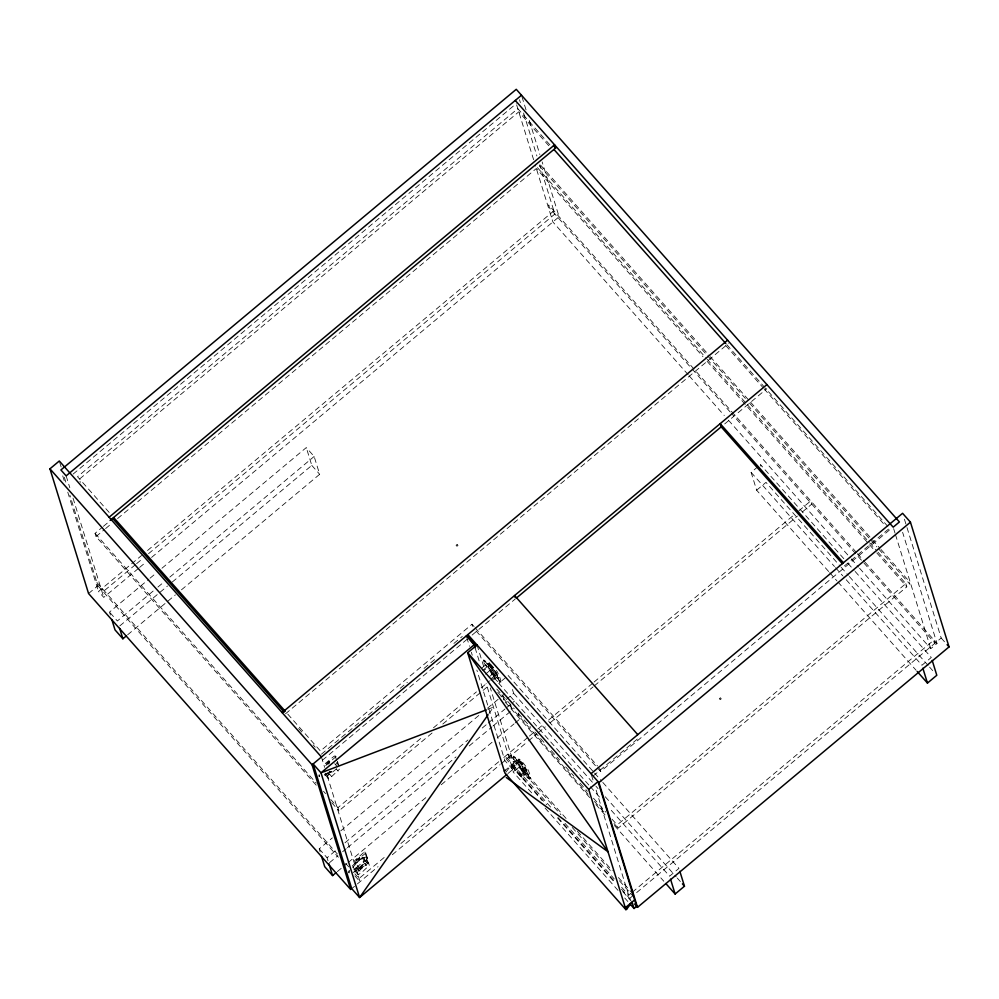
<?xml version="1.0" encoding="UTF-8"?>
<svg xmlns="http://www.w3.org/2000/svg" width="999" height="999" viewBox="0 0 999 999"><rect width="100%" height="100%" fill="white"/><g stroke="black" fill="none" stroke-linecap="round" stroke-linejoin="round"><path stroke-width="0.75" stroke-dasharray="5 3.75" d="M490.996 665.771C492.507 672.402 490.272 661.688 492.307 667.332M491.52 667.981L490.259 666.42M492.794 674.625L494.018 676.173L492.757 674.65L493.531 673.963L494.842 675.524L493.531 673.963M519.992 762.674C525.861 764.847 516.57 761.75 521.303 764.198M520.779 762.025L522.09 763.548M524.163 771.016C523.588 774.712 521.765 767.419 525.024 771.977C526.935 773.313 521.453 766.97 523.251 770.329M523.314 770.217L524.625 771.74M523.838 772.389L522.577 770.828M328.359 764.16C326.099 763.548 329.707 760.601 329.707 763.036M329.108 762.075L327.547 763.373M329.757 762.899L329.108 763.036M331.805 771.752L330.794 772.352L331.069 771.752M357.33 859.59C361.763 856.83 355.444 862.749 359.328 857.829C356.73 857.991 354.957 861.862 359.515 857.529M357.992 860.326L359.553 859.028M358.891 858.378L356.493 860.089M359.877 867.781C363.998 865.259 358.129 870.891 361.988 865.584C356.318 867.469 361.288 869.942 361.988 865.584M360.577 868.568L362.088 867.219M361.426 866.483L358.928 868.256M325.711 765.534L335.914 756.743M329.133 771.715L330.756 771.665M489.498 662.986L488.074 663.648L488.911 666.383M489.123 662.749L489.947 665.509L484.24 670.279M490.122 670.292C492.295 678.646 507.642 692.881 497.352 671.89M518.693 762.587C516.508 753.221 525.349 765.721 527.609 768.83C536.863 788.998 521.715 774.088 519.905 766.508M518.893 758.99L519.73 761.725L514.023 766.495L511.625 764.247L516.808 759.914L519.218 762.162L518.868 761.063L518.356 761.488M529.482 779.108L526.598 769.779L525.124 767.769M530.506 778.271L529.37 777.234M363.711 857.417L364.485 859.914L363.149 861.925L356.655 867.344L358.778 871.066L368.681 862.636L365.871 853.059L364.96 852.022L363.886 852.384L354.62 860.576L355.444 863.436L360.252 868.855L357.355 872.177L358.129 874.662L361.463 872.776L369.293 865.334L368.519 862.836L363.711 857.417L355.444 863.436M324.85 774.512L328.346 778.458L331.68 776.56L339.51 769.118M488.998 713.486L493.456 707.142L487.662 709.352M505.944 772.165L511.051 765.434L542.082 800.474M328.346 778.458L327.572 775.961L330.469 772.639M358.129 874.662L353.758 869.729L352.984 867.244L355.881 863.923L355.544 862.824M328.758 763.024C332.467 757.879 322.989 766.008 328.496 763.261M73.164 474.05L516.258 103.646M316.208 785.177L96.041 536.563L95.055 533.354L102.223 527.347M103.421 526.348L108.204 522.352M96.041 536.563L104.42 529.557M105.619 528.558L111.601 523.563M117.582 518.556L536.338 168.506L702.946 356.643M88.561 593.531L97.902 585.726L69.868 495.154M138.424 568.419L103.759 597.39L98.514 591.47L141.583 555.469M147.515 550.511L553.871 210.826M135.414 564.672L103.147 591.645L102.148 588.436M136.601 563.673L142.582 558.678M148.551 553.683L554.857 214.036L539.647 164.885M139.61 567.42L145.592 562.425M151.573 557.43L559.115 216.746L542.145 161.913M110.427 615.047L109.503 612.087L148.863 579.183M150.05 578.184L156.019 573.201M161.975 568.219L306.281 447.589L314.148 456.468L319.668 474.288L181.319 589.934M153.147 591.058L117.37 620.966L109.503 612.087M157.917 587.062L163.873 582.08M169.842 577.097L314.148 456.468M119.793 625.911L167.495 586.038M172.265 582.042L311.8 465.397L306.281 447.589M127.647 634.79L175.362 594.917M285.502 713.798L728.583 343.406M474.088 626.573L472.028 624.25L320.417 750.986L286.313 712.462M321.416 754.195L383.491 702.297M400.199 688.323L407.367 682.342M424.076 668.368L437.212 657.392M453.921 643.418L462.275 636.438M322.427 760.202L467.32 639.073M472.115 635.064L515.222 599.025M724.687 423.938L766.745 388.786M331.506 771.303L327.697 773.813M336.526 768.818L329.495 774.612L327.797 773.9M481.843 668.031L487.025 663.698L489.435 665.946L489.085 664.847M482.604 670.529L487.799 666.196L487.025 663.698M490.334 664.997L492.969 668.094M485.452 674.2L491.158 669.43L497.714 676.36L492.007 681.143M490.472 671.415L490.646 669.867L487.799 666.196M500.724 682.055L493.131 672.976M489.697 676.448L495.404 671.678L488.124 663.611M491.233 678.646L496.94 673.863L495.404 671.678M432.067 733.016L338.948 810.851L337.962 807.642L422.714 736.787M433.466 727.809L476.436 691.882M481.218 687.886L489.572 680.906M490.909 680.369L496.628 675.599M442.807 724.025L490.559 684.115M498.251 678.209A11.913 1.299 50.1 0 0 489.647 666.458L488.336 664.997A11.913 1.299 50.1 0 0 482.967 660.938A11.913 1.299 50.1 0 0 490.234 671.141L491.57 672.689A11.913 1.299 50.1 0 0 498.251 678.209L498.776 677.772A11.913 1.299 50.1 0 0 490.159 666.021L488.848 664.572A11.913 1.299 50.1 0 0 483.479 660.501A11.913 1.299 50.1 0 0 490.746 670.704L492.095 672.252A11.913 1.299 50.1 0 0 498.776 677.772M505.794 677.459L498.776 683.316L589.335 785.564M828.671 571.528L756.63 490.197L751.123 472.377L758.129 466.521M320.13 851.847L319.205 848.875L332.342 837.899M340.696 830.918L480.382 714.148M487.549 708.166L506.643 692.195M589.71 797.577L504.295 701.136L513.648 693.318L511.8 687.374M756.63 490.197L765.983 482.38L840.072 566.046M327.997 860.726L327.073 857.754L335.427 850.773M344.98 842.794L467.944 739.997M482.28 728.021L487.05 724.025M488.249 723.026L504.957 709.053M506.156 708.054L514.51 701.073M329.495 862.699L337.862 855.718M342.632 851.722L346.216 848.725M347.402 847.739L456.043 756.917M469.18 745.941L491.87 726.972M493.056 725.973L512.162 710.014L510.327 704.07M337.362 871.578L342.145 867.594M343.331 866.595L346.915 863.598M348.114 862.599L428.096 795.741M441.233 784.752L492.569 741.845M497.34 737.849L514.06 723.875M515.247 722.876L520.029 718.893L518.181 712.949M360.252 868.855L368.519 862.836M384.165 857.504L359.041 878.508L354.92 873.85M400.911 843.506L499.013 761.513M503.796 757.504L528.209 737.1M529.408 736.101L536.588 730.094M537.787 729.083L543.768 724.088M548.563 720.079L592.857 683.054M594.055 682.055L793.993 514.91M798.788 510.914L810.763 500.899L811.75 504.108L802.197 512.1M350.686 889.522L378.059 866.657M392.307 854.744L499.999 764.71M501.048 763.835L527.335 741.857M528.533 740.858L536.9 733.865M538.099 732.866L545.267 726.872M550.049 722.876L593.069 686.912M594.255 685.913L797.414 516.096M504.295 771.078L513.648 763.261M515.234 770.416L520.941 765.646L527.497 772.577L521.79 777.347L515.234 770.416L512.387 766.745L517.582 762.399L516.808 759.914M520.117 761.275L522.714 764.335L520.142 761.188L521.49 762.487M507.979 773.501L512.762 769.505L486.101 683.378M531.655 792.869L513.036 771.852L515.634 769.68L490.297 687.849M520.766 767.182L520.242 767.607L520.429 766.071L517.582 762.399M521.79 777.347L519.48 772.664L525.187 767.894L517.957 759.852M521.016 774.862L526.723 770.079L525.187 767.894M520.691 776.585L526.411 771.815M528.034 774.412A11.913 1.299 50.1 0 0 519.43 762.662L518.119 761.213A11.913 1.299 50.1 0 0 512.749 757.155A11.913 1.299 50.1 0 0 520.017 767.357L521.353 768.905A11.913 1.299 50.1 0 0 528.034 774.412L528.558 773.988A11.913 1.299 50.1 0 0 519.942 762.237L518.631 760.776A11.913 1.299 50.1 0 0 513.261 756.718A11.913 1.299 50.1 0 0 520.529 766.92L521.878 768.468A11.913 1.299 50.1 0 0 528.558 773.988M593.206 775.948L638.773 737.861M844.38 565.983L889.947 527.897M597.514 768.019L600.599 771.503L889.272 530.182L888.286 526.972L765.134 387.924M905.818 583.641L906.817 586.838L618.131 828.159L617.145 824.962L905.818 583.641L877.884 552.085M631.056 893.231L628.671 895.229L620.454 885.951M632.255 892.232L933.965 640.022L934.952 643.231L731.28 413.236M904.42 519.23L941.183 638.011L629.657 898.438L595.192 787.075M859.54 568.231L930.793 648.676L937.025 643.468L902.621 532.33M329.408 772.202L327.809 773.463A11.913 2.997 -41.5 0 1 323.339 776.348M493.194 667.906L490.596 664.847M492.869 673.189C498.926 679.22 490.884 673.201 491.158 669.43M523.014 764.098L520.367 760.988M522.914 769.255L524.038 770.691M522.652 769.405L525.549 772.289M353.758 869.729L357.093 867.844L357.879 869.455M330.02 771.79L329.245 772.077M336.051 756.792L334.29 756.056L325.637 763.248L324.837 764.547L325.662 767.22M329.832 761.35L326.823 764.098M326.611 763.848L329.67 761.176M359.615 857.554L358.004 859.689L356.393 860.064M362.15 865.758L359.141 868.506M525.187 772.502L521.94 768.631L520.941 765.646M364.897 851.985L367.807 861.65L357.517 870.079M365.871 853.059L355.969 860.813L356.318 864.422M549.887 144.867L517.807 108.641L77.51 476.698L109.553 512.874M726.847 344.68L764.098 386.75M548.813 145.729L518.793 111.838L78.509 479.907L80.569 482.242M725.774 345.554L763.024 387.624M764.06 388.786L884.103 524.338M540.521 165.035L709.215 355.507M710.252 356.668L749.575 401.074M750.611 402.247L879.969 548.314M880.993 549.475L908.94 581.031L909.927 584.24L877.846 548.014M539.448 165.896L745.391 398.439M749.525 403.109L869.567 538.661M870.604 539.835L876.822 546.84M537.412 167.632L706.093 358.104M707.13 359.278L746.453 403.683M747.489 404.845L868.568 541.57M869.605 542.732L876.847 550.911M707.092 361.313L868.531 543.606M869.567 544.78L875.773 551.785M876.81 552.959L906.817 586.838M941.183 638.011L945.116 642.457M856.48 552.534L548.626 204.907L549.625 208.117L691.146 367.932M857.517 553.696L864.747 561.863M865.171 562.35L937.025 643.468M692.082 368.968L730.406 412.25M688.149 374.687L552.884 221.953L535.339 165.297M689.173 375.861L724.287 415.497M728.408 420.154L850.249 557.742M851.285 558.903L858.516 567.07M843.818 558.678L760.464 464.56L761.388 467.532M847.939 563.336L854.108 570.304M855.144 571.465L931.293 657.454L921.94 665.259L843.73 576.947M841.108 567.207L848.301 575.337M849.337 576.498L928.571 665.971M929.607 667.132L932.691 670.616M751.123 472.377L834.477 566.495M835.501 567.657L842.706 575.786M829.694 572.689L836.9 580.831M837.936 581.992L916.133 670.304M475.112 627.734L597.539 765.971M476.111 630.943L596.478 766.857M508.129 675.499L593.543 771.94M594.567 773.101L601.773 781.243M602.797 782.404L678.945 868.393L669.605 876.198L608.891 807.642M490.272 663.786L497.065 671.503M311.8 465.397L319.668 474.288M513.648 693.318L594.942 785.114M595.966 786.275L598.026 788.598M605.232 796.74L676.236 876.91M677.26 878.071L680.356 881.555M590.372 786.725L600.661 798.351M496.778 689.035L500.886 693.681M501.91 694.842L514.26 708.791M518.381 713.436L530.719 727.372M534.84 732.017L544.093 742.469M551.298 750.611L559.527 759.902M565.696 766.87L573.938 776.161M580.107 783.129L587.312 791.27M593.481 798.238L605.819 812.175M612 819.143L617.145 824.962M497.764 692.245L588.299 794.48M594.467 801.448L605.794 814.222M614.023 823.513L618.131 828.159M595.879 804.545L607.205 817.332M614.41 825.461L663.798 881.243M566.071 818.431L508.578 753.508L509.565 756.718L560.901 814.684M577.36 831.18L612.275 870.604M618.431 877.559L631.78 892.619M572.202 827.434L612.237 872.639M619.43 880.756L632.779 895.828M550.636 807.117L505.457 756.106L506.456 759.315L546.665 804.719M565.009 823.351L614.285 878.995M514.023 766.495L519.48 772.664M558.041 817.569L614.26 881.043M621.44 889.16L630.444 899.325M557.592 817.994L614.485 882.229M622.752 891.57L631.031 900.911M512.762 769.505L504.895 760.626L476.86 670.054M545.104 808.054L618.531 890.983M624.737 897.989L627.847 901.485M334.702 763.698L337.587 766.957M336.251 768.968L338.174 771.141M298.676 728.508L301.773 732.017M313.149 744.854L315.209 747.19M330.095 771.565L330.744 772.302M328.733 773.238L331.68 776.56M327.66 772.751L328.609 774.849M324.95 773.001L327.572 775.961M95.055 533.354L316.258 783.129M323.489 791.308L325.562 793.631M330.719 799.475L337.962 807.642M331.718 802.684L338.948 810.851M352.41 865.896A11.913 2.997 -41.5 0 1 355.257 863.049L356.818 861.675A11.913 2.997 -41.5 0 1 366.87 857.204L367.307 857.691A11.913 2.997 -41.5 0 1 359.19 868.406L357.592 869.679A11.913 2.997 -41.5 0 1 353.122 872.564M364.485 859.914L369.293 865.334M361.938 858.004L366.733 863.436M363.149 861.925L367.957 867.344M356.655 867.344L361.463 872.776M352.984 867.244L357.355 872.177M96.915 582.517L337.375 854.033M345.629 863.361L348.726 866.857M97.902 585.726L338.374 857.254M354.882 875.886L360.04 881.717L326.486 773.326M319.205 848.875L327.073 857.754M495.342 671.553L496.815 673.576L499.687 682.841M521.728 762.761L522.752 764.31M335.177 755.806L336.85 761.163M358.354 871.003L357.53 868.331M893.63 528.646L895.017 533.091M895.466 534.577L930.793 648.676M521.953 96.716L526.086 110.052M529.295 120.429L539.847 154.508M519.468 99.688L520.379 102.647M523.588 113.024L536.9 155.994M516.645 104.883L533.616 159.715M599.6 768.293L600.599 771.503M591.508 775.199L593.344 781.143M502.46 695.192L504.295 701.136M472.028 624.25L472.689 626.385M477.023 644.954L484.378 668.718M511.625 764.247L512.387 766.745M475.074 647.752L479.208 661.113M511.051 765.434L513.036 771.852M466.745 637.387L469.505 646.291M471.341 652.235L472.265 655.207M338.961 766.121L337.525 761.488A11.913 2.997 -41.5 0 1 336.788 764.06M337.262 762.487L338.087 765.134M321.428 756.992L324.65 767.382M66.146 475.874L69.818 487.737M73.027 498.101L103.759 597.39M59.753 462.487L61.139 466.945M64.348 477.335L66.646 484.752M62.737 475.886L64.573 481.818M67.782 492.182L98.514 591.47M336.875 762.512A11.913 2.997 -41.5 0 1 335.577 764.772M327.372 772.976A11.913 2.997 -41.5 0 1 324.288 775.087M319.218 776.61A11.913 2.997 -41.5 0 1 319.131 774.662M319.355 776.673A11.913 2.997 -41.5 0 1 319.568 775.149M366.87 857.204A11.913 2.997 -41.5 0 1 358.753 867.919L357.155 869.192A11.913 2.997 -41.5 0 1 354.071 871.29M349.001 872.814A11.913 2.997 -41.5 0 1 348.913 870.866M367.307 857.691A11.913 2.997 -41.5 0 0 357.255 862.174L355.694 863.536A11.913 2.997 -41.5 0 0 352.847 866.383M349.138 872.889A11.913 2.997 -41.5 0 1 349.875 870.304M457.117 544.418L456.081 545.279L456.955 546.266L457.992 545.404L457.117 544.418M720.379 697.814L719.33 698.676L720.204 699.662L721.253 698.801L720.379 697.814"/><path stroke-width="1.5" d="M488.099 714.76L359.59 897.539L351.735 888.66L313.124 763.935L320.991 772.814L359.59 897.539L506.78 774.5M626.96 908.815L632.067 902.085L634.053 908.503L636.65 906.33L598.039 781.605L588.698 789.422L625.923 909.689L626.96 908.815L626.361 906.855M49.95 468.818L312.088 764.809L350.686 889.522L88.561 593.531L49.95 468.818L59.291 461.001L321.428 756.992M521.503 95.23L66.146 475.874L60.902 469.955L516.258 89.311L899.412 521.953L893.181 527.172L515.272 100.437M109.103 517.245L554.582 144.843L555.581 148.052L110.09 520.442M111.801 619.505L115.022 629.894L122.877 638.786L126.461 635.789M282.105 712.599L727.597 340.197M312.088 764.809L766.92 384.59M516.421 598.026L721.203 426.848L720.192 423.663L843.393 562.774M466.296 635.901L474.15 644.78L320.991 772.814L486.213 709.902M477.023 644.954L467.682 652.772L504.907 773.039L625.923 909.689M321.503 856.305L324.725 866.695L332.592 875.574L336.176 872.577M504.295 771.078L505.332 770.204M591.046 773.713L902.584 513.299L910.439 522.177L949.05 646.902L637.524 907.317L634.577 903.983M637.524 907.317L598.913 782.592L910.439 522.177M625.312 907.729L634.665 899.912M665.858 883.566L675.124 894.018L684.465 886.213L679.869 871.365M917.169 671.465L927.459 683.079L936.8 675.274L932.204 660.426M506.281 777.497L608.004 851.785L467.682 652.772L588.698 789.422M553.508 145.717L555.581 148.052M554.02 149.538L725.811 343.519M947.089 644.68L949.05 646.902M721.178 426.86L842.332 563.661M637.774 734.652L514.572 595.529L515.234 597.677M598.913 782.592L467.844 634.602L468.843 637.799L476.024 645.916M682.404 883.878L684.465 886.213M629.919 903.833L634.053 908.503M113.686 517.544L285.277 711.3M112.612 518.419L284.203 712.175M922.864 668.231L927.459 683.079M670.529 879.17L675.124 894.018M474.15 644.78L475.074 647.752M328.908 863.698L332.592 875.574M119.668 628.383L122.877 638.786"/></g></svg>
